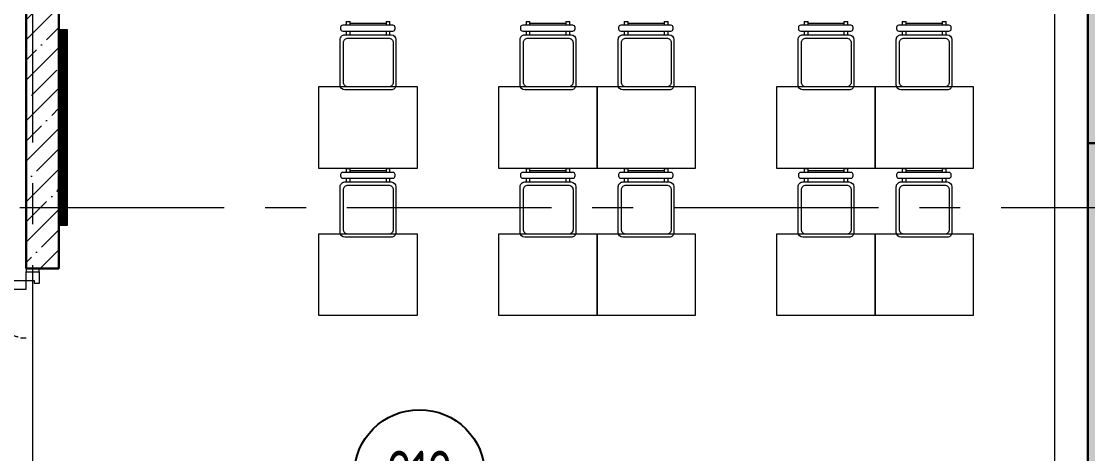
# Model space of a CAD drawing. Header units: millimetres. Extents: x -13407 to 95998, y -2719 to 109387.
# Drawn here: x 55445 to 61965, y 14177 to 16821 of the extents above; entities that cross this region are included whole.
import ezdxf
from ezdxf.enums import TextEntityAlignment as Align

# ---------------------------------------------------------------- set-up
doc = ezdxf.new("R2010")
doc.units = ezdxf.units.MM
doc.linetypes.add('ACAD_ISO03W100', pattern=[30, 12, -18])
doc.linetypes.add('CENTER', pattern=[2, 1.25, -0.25, 0.25, -0.25])
for name, color, linetype, lineweight in [('АР_Двери', 5, 'Continuous', 18), ('АР_Маркер экспликации', 239, 'Continuous', 13), ('АР_Номер помещения', 1, 'Continuous', 25), ('АР_Окна БЛОК', 250, 'Continuous', 13), ('АР_Оси', 193, 'Continuous', 9), ('АР_Подоконники', 163, 'Continuous', 9), ('АР_Помещения_площадь', 19, 'Continuous', 9), ('АР_Сущ Несущая стена', 202, 'Continuous', 30), ('АР_Штриховка монолит', 250, 'Continuous', 9), ('ТХ_мебель передв', 250, 'Continuous', 13)]:
    doc.layers.add(name, color=color, linetype=linetype, lineweight=lineweight)
doc.styles.add('ISOCPEUR', font='isocpeur.ttf', dxfattribs={"width": 0.7})
doc.styles.get("Standard").update_dxf_attribs({"font": 'arial.ttf'})

# ---------------------------------------------------------------- blocks, each defined once
blk = doc.blocks.new('Полуторная_на лестницу')
at = {"color": 253}
for points in [[(75, 80), (75, 1080), (124.9, 1080), (124.9, 80)], [(1375.1, 430), (1375.1, 80), (1425, 80), (1425, 430)]]:
    blk.add_lwpolyline(points, close=True, dxfattribs=at)
for points in [[(0, 0), (0, 80), (20, 80), (20, 0), (0, 0)], [(20, 80), (20, 0), (90, 0), (90, 30), (75, 30), (75, 80), (20, 80)], [(1480, 80), (1480, 0), (1410, 0), (1410, 30), (1425, 30), (1425, 80), (1480, 80)], [(1500, 0), (1500, 80), (1480, 80), (1480, 0), (1500, 0)]]:
    blk.add_lwpolyline(points, dxfattribs=at)
at = {"color": 253, "linetype": 'ACAD_ISO03W100', "ltscale": 3}
for centre, radius, start, end in [((75, 80), 1000, 0, 90), ((1465.4, 39.6), 392.5, 95.90754, 174.09246)]:
    blk.add_arc(centre, radius, start, end, dxfattribs=at)
blk = doc.blocks.new('*U218')
h = blk.add_hatch(color=253)
h.dxf.hatch_style = 1
h.paths.add_polyline_path([(-1600, -140), (0, -140), (0, 220), (-1600, 220)])
at = {"color": 253, "lineweight": 30}
for p, q in [((-1600, -140), (-1600, 220)), ((0, -140), (0, 220))]:
    blk.add_line(p, q, dxfattribs=at)
at = {"color": 253}
for p, q in [((0, 220), (-1600, 220)), ((-1600, 70), (0, 70)), ((-1530, 0), (-1530, 70)), ((-70, 0), (-70, 70)), ((-1600, 0), (0, 0)), ((-1530, 35), (-70, 35)), ((-1600, -140), (0, -140)), ((-1600, -140), (-1600, -140)), ((-1600, -140), (-1600, -140)), ((0, -140), (0, -140)), ((0, -140), (0, -140))]:
    blk.add_line(p, q, dxfattribs=at)
blk = doc.blocks.new('*U364')
at = {"layer": 'АР_Номер помещения', "color": 253}
blk.add_circle((-15887.3, 5524.6), 400, dxfattribs=at)
at = {"layer": 'АР_Номер помещения', "color": 253, "style": 'ISOCPEUR', "width": 0.7}
blk.add_attdef('НОМЕР_ПОМЕЩЕНИЯ', text='', height=300, dxfattribs=at).set_placement((-15887.3, 5524.6), align=Align.MIDDLE_CENTER)
at = {"layer": 'АР_Помещения_площадь', "color": 253, "lineweight": 30, "width": 0.7, "flags": 104}
blk.add_attdef('ИМЯ_ПОМЕЩЕНИЯ', text='', height=100, dxfattribs=at).set_placement((157.6, 1217.1), align=Align.MIDDLE_CENTER)
blk = doc.blocks.new('_стол№3-№5')
at = {"color": 253}
blk.add_lwpolyline([(-169868.3, 526261.4), (-169368.3, 526261.4), (-169368.3, 525661.4), (-169868.3, 525661.4)], close=True, dxfattribs=at)
blk = doc.blocks.new('стул №3-5')
at = {"color": 253, "linetype": 'ByBlock', "extrusion": (-6.19742e-05, 0.000470712, 1)}
for p, q in [((-15407, 16627.7, 196.8), (-15407, 16619.9, 196.8)), ((-15086.8, 16641.7, 196.8), (-15393.1, 16641.7, 196.8)), ((-15372.7, 16664.9, 196.8), (-15348.5, 16664.9, 196.8)), ((-15372.7, 16664.9, 196.8), (-15372.7, 16641.7, 196.8)), ((-15348.5, 16641.7, 196.8), (-15348.5, 16664.9, 196.8)), ((-15348.5, 16653.3, 196.8), (-15128.7, 16653.3, 196.8)), ((-15128.7, 16664.9, 196.8), (-15104.4, 16664.9, 196.8)), ((-15128.7, 16664.9, 196.8), (-15128.7, 16641.7, 196.8)), ((-15104.4, 16641.7, 196.8), (-15104.4, 16664.9, 196.8)), ((-15072.8, 16619.9, 196.8), (-15072.8, 16627.7, 196.8)), ((-15393.1, 16605.9, 196.8), (-15086.8, 16605.9, 196.9)), ((-15372.7, 16605.9, 196.8), (-15372.7, 16583.2, 196.9)), ((-15348.5, 16583.2, 196.9), (-15348.5, 16605.9, 196.8)), ((-15128.7, 16605.9, 196.9), (-15128.7, 16583.2, 196.9)), ((-15104.4, 16583.2, 196.9), (-15104.4, 16605.9, 196.9))]:
    blk.add_line(p, q, dxfattribs=at)
at = {"color": 253, "ltscale": 100, "extrusion": (-6.19742e-05, 0.000470712, 1), "elevation": 205.6}
for points in [[(-15379.9, 16582.9), (-15097, 16582.9, -0.414169), (-15068.3, 16554.2), (-15068.3, 16274.2, -0.414258), (-15097, 16245.5), (-15379.9, 16245.5, -0.414169), (-15408.6, 16274.2), (-15408.6, 16554.2, -0.414258)], [(-15360.2, 16563.2), (-15113.6, 16563.2, -0.414214), (-15084.9, 16534.4), (-15084.9, 16292.6, -0.414214), (-15113.6, 16263.9), (-15360.2, 16263.9, -0.414214), (-15388.9, 16292.6), (-15388.9, 16534.4, -0.414214)]]:
    blk.add_lwpolyline(points, format="xyb", close=True, dxfattribs=at)
at = {"color": 253, "linetype": 'ByBlock', "extrusion": (-6.19742e-05, 0.000470712, 1)}
for centre, start, end in [((-15393, 16627.6, 205.6), 90, 180), ((-15086.8, 16627.6, 205.6), 0, 90), ((-15393, 16619.8, 205.6), 180, 270), ((-15086.8, 16619.8, 205.6), 270, 0)]:
    blk.add_arc(centre, 13.9, start, end, dxfattribs=at)
blk = doc.blocks.new('A$C3da1b1ea')
at = {"color": 253, "lineweight": 0}
blk.add_lwpolyline([(0, 0), (50, 0), (50, -1200), (0, -1200), (0, 0)], dxfattribs=at)

msp = doc.modelspace()

# ---------------------------------------------------------------- hatches: boundary and pattern name
at = {"layer": 'АР_Штриховка монолит', "ltscale": 100}
h = msp.add_hatch(dxfattribs=at)
h.set_pattern_fill('ANSI35', color=253, scale=700)
h.set_pattern_definition([(45, (-951587.81, 109892.1), (-123.743687, 123.743687), []), (45, (-951464.07, 109892.1), (-123.743687, 123.743687), [218.75, -43.75, 0, -43.75])])
h.paths.add_polyline_path([(68515, 9502.2), (62165, 9502.2), (62165, 27172.6), (61965, 27171.8), (61965, 9502.2), (61865, 9502.2), (61865, 6442.2), (62165, 6442.2), (62165, 9302.2), (68315, 9302.2), (68515, 9302.2)])
h = msp.add_hatch(dxfattribs=at)
h.set_pattern_fill('ANSI35', color=253, scale=700)
h.set_pattern_definition([(45, (-958077.81, 111651.27), (-123.743687, 123.743687), []), (45, (-957954.07, 111651.27), (-123.743687, 123.743687), [218.75, -43.75, 0, -43.75])])
h.paths.add_polyline_path([(55675, 18622.2), (55475, 18622.2), (55475, 15308.7), (55675, 15308.7)])

# ---------------------------------------------------------------- linework, layer by layer
at = {"layer": 'АР_Оси', "color": 253, "linetype": 'CENTER', "ltscale": 1000}
for p, q in [((55515, -1919.1), (55515, 32388.4)), ((-12563.8, 15682.2), (71033.4, 15682.2))]:
    msp.add_line(p, q, dxfattribs=at)
at = {"layer": 'АР_Подоконники', "color": 253, "ltscale": 100}
msp.add_line((61765, 9502.2), (61765, 18427.2), dxfattribs=at)
at = {"layer": 'АР_Сущ Несущая стена', "color": 253, "ltscale": 100}
for p, q in [((61965, 9502.2), (61965, 27172.2)), ((55475, 18622.2), (55475, 15308.7)), ((55675, 18622.2), (55675, 15308.7)), ((55675, 15308.7), (55475, 15308.7))]:
    msp.add_line(p, q, dxfattribs=at)
at = {"layer": 'ТХ_мебель передв', "color": 253}
msp.add_line((61265, 15022.2), (60665, 15022.2), dxfattribs=at)
at = {"layer": 'ТХ_мебель передв', "color": 253, "const_width": 50}
msp.add_lwpolyline([(55700, 15572.2), (55700, 16772.2)], dxfattribs=at)

# ---------------------------------------------------------------- block references
at = {"layer": 'АР_Двери', "color": 253, "rotation": 90.00000000000001}
msp.add_blockref('Полуторная_на лестницу', (55555, 13808.7), dxfattribs=at)
at = {"layer": 'АР_Маркер экспликации', "color": 253}
ref = msp.add_blockref('*U364', (73767, 8521.4), dxfattribs=at)
ref.add_attrib('НОМЕР_ПОМЕЩЕНИЯ', '212', dxfattribs={"layer": 'АР_Номер помещения', "color": 253, "height": 300, "style": 'ISOCPEUR', "width": 0.7}).set_placement((57879.7, 14046), align=Align.MIDDLE_CENTER)
at = {"layer": 'АР_Окна БЛОК', "color": 253, "rotation": 270}
msp.add_blockref('*U218', (62105, 16077.2), dxfattribs=at)
at = {"layer": 'ТХ_мебель передв', "color": 253, "lineweight": 0}
msp.add_blockref('A$C3da1b1ea', (55675, 16772.2), dxfattribs=at)
at = {"layer": 'ТХ_мебель передв', "color": 253}
for p in [(72803.5, 155.9, -197), (73903.5, 155.9, -197), (74503.5, 155.9, -197), (75603.5, 155.9, -197), (76203.5, 155.9, -197), (72803.5, -744.1, -197), (73903.5, -744.1, -197), (74503.5, -744.1, -197), (75603.5, -744.1, -197), (76203.5, -744.1, -197)]:
    msp.add_blockref('стул №3-5', p, dxfattribs=at)
at = {"layer": 'ТХ_мебель передв', "color": 253, "rotation": 90}
for p in [(583526.4, 185790.5), (584626.4, 185790.5), (585226.4, 185790.5), (586326.4, 185790.5), (586926.4, 185790.5), (583526.4, 184890.5), (584626.4, 184890.5), (585226.4, 184890.5), (586326.4, 184890.5), (586926.4, 184890.5)]:
    msp.add_blockref('_стол№3-№5', p, dxfattribs=at)

doc.saveas('drawing.dxf')
